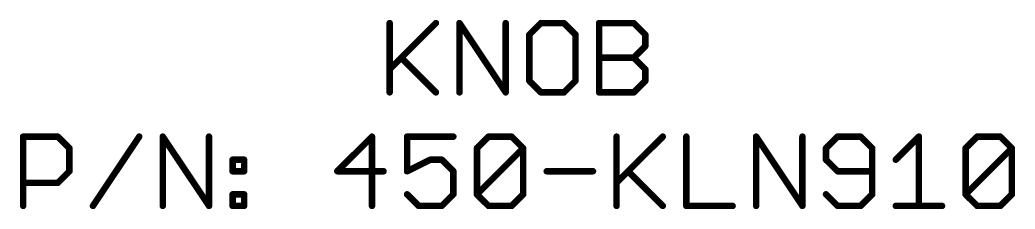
# Model space of a CAD drawing. Extents: x 0 to 426, y 0 to 160.
# Drawn here: x 403.13 to 426.47, y 77.78 to 82.22 of the extents above; entities that cross this region are included whole.
import ezdxf

# ---------------------------------------------------------------- set-up
doc = ezdxf.new("R2010")
doc.units = 0
doc.header["$MEASUREMENT"] = 0
doc.layers.add('20', color=7, linetype='CONTINUOUS')

msp = doc.modelspace()

# ---------------------------------------------------------------- linework, layer by layer
at = {"layer": '20', "const_width": 0.1524}
for points in [[(411.8019, 82.1477), (411.8019, 80.5207)], [(411.8019, 81.063), (412.8865, 82.1477)], [(413.439, 80.5207), (413.439, 82.1477)], [(413.439, 82.1477), (414.5237, 80.5207)], [(414.5237, 80.5207), (414.5237, 82.1477)], [(415.3474, 82.1477), (415.0762, 81.8765)], [(415.8897, 82.1477), (415.3474, 82.1477)], [(416.1609, 81.8765), (415.8897, 82.1477)], [(416.7134, 80.5207), (416.7134, 82.1477)], [(416.7134, 82.1477), (417.5268, 82.1477)], [(417.5268, 82.1477), (417.798, 81.8765)], [(415.0762, 81.8765), (415.0762, 80.7919)], [(416.1609, 80.7919), (416.1609, 81.8765)], [(417.798, 81.8765), (417.798, 81.6054)], [(417.798, 81.6054), (417.5268, 81.3342)], [(412.073, 81.3342), (412.8865, 80.5207)], [(416.7134, 81.3342), (417.5268, 81.3342)], [(417.5268, 81.3342), (417.798, 81.063)], [(417.798, 81.063), (417.798, 80.7919)], [(415.0762, 80.7919), (415.3474, 80.5207)], [(415.8897, 80.5207), (416.1609, 80.7919)], [(417.798, 80.7919), (417.5268, 80.5207)], [(415.3474, 80.5207), (415.8897, 80.5207)], [(417.5268, 80.5207), (416.7134, 80.5207)], [(403.2068, 77.8537), (403.2068, 79.4807)], [(403.2068, 79.4807), (404.0203, 79.4807)], [(404.0203, 79.4807), (404.2915, 79.2095)], [(404.844, 77.8537), (405.9286, 79.4807)], [(406.4811, 77.8537), (406.4811, 79.4807)], [(406.4811, 79.4807), (407.5658, 77.8537)], [(407.5658, 77.8537), (407.5658, 79.4807)], [(411.3875, 79.4807), (410.574, 78.6672)], [(411.3875, 77.8537), (411.3875, 79.4807)], [(413.2958, 79.4807), (412.2112, 79.4807)], [(412.2112, 79.4807), (412.2112, 78.6672)], [(413.8483, 79.2095), (414.1195, 79.4807)], [(414.1195, 79.4807), (414.6618, 79.4807)], [(414.6618, 79.4807), (414.933, 79.2095)], [(417.1226, 79.4807), (417.1226, 77.8537)], [(417.1226, 78.396), (418.2073, 79.4807)], [(418.7598, 79.4807), (418.7598, 77.8537)], [(420.3969, 77.8537), (420.3969, 79.4807)], [(420.3969, 79.4807), (421.4816, 77.8537)], [(421.4816, 77.8537), (421.4816, 79.4807)], [(422.3053, 79.4807), (422.0341, 79.2095)], [(422.8476, 79.4807), (422.3053, 79.4807)], [(423.1188, 79.2095), (422.8476, 79.4807)], [(423.6713, 78.9384), (424.2136, 79.4807)], [(424.2136, 79.4807), (424.2136, 77.8537)], [(425.3084, 79.2095), (425.5796, 79.4807)], [(425.5796, 79.4807), (426.1219, 79.4807)], [(426.1219, 79.4807), (426.3931, 79.2095)], [(404.2915, 79.2095), (404.2915, 78.6672)], [(413.8483, 78.1249), (413.8483, 79.2095)], [(413.8483, 78.1249), (414.933, 79.2095)], [(414.933, 79.2095), (414.933, 78.1249)], [(422.0341, 79.2095), (422.0341, 78.9384)], [(423.1188, 78.1249), (423.1188, 79.2095)], [(425.3084, 78.1249), (425.3084, 79.2095)], [(425.3084, 78.1249), (426.3931, 79.2095)], [(426.3931, 79.2095), (426.3931, 78.1249)], [(408.1183, 78.9384), (408.3894, 78.9384)], [(408.1183, 78.6672), (408.1183, 78.9384)], [(408.3894, 78.9384), (408.3894, 78.6672)], [(412.2112, 78.6672), (412.7535, 78.9384)], [(412.7535, 78.9384), (413.0247, 78.9384)], [(413.0247, 78.9384), (413.2958, 78.6672)], [(422.0341, 78.9384), (422.3053, 78.6672)], [(404.2915, 78.6672), (404.0203, 78.396)], [(408.3894, 78.6672), (408.1183, 78.6672)], [(410.574, 78.6672), (411.6587, 78.6672)], [(413.2958, 78.6672), (413.2958, 78.1249)], [(415.4855, 78.6672), (416.5701, 78.6672)], [(417.3938, 78.6672), (418.2073, 77.8537)], [(422.3053, 78.6672), (423.1188, 78.6672)], [(404.0203, 78.396), (403.2068, 78.396)], [(408.1183, 78.1249), (408.3894, 78.1249)], [(408.1183, 77.8537), (408.1183, 78.1249)], [(408.3894, 78.1249), (408.3894, 77.8537)], [(412.4823, 77.8537), (412.2112, 78.1249)], [(413.2958, 78.1249), (413.0247, 77.8537)], [(414.1195, 77.8537), (413.8483, 78.1249)], [(414.933, 78.1249), (414.6618, 77.8537)], [(422.0341, 78.1249), (422.3053, 77.8537)], [(422.8476, 77.8537), (423.1188, 78.1249)], [(425.5796, 77.8537), (425.3084, 78.1249)], [(426.3931, 78.1249), (426.1219, 77.8537)], [(408.3894, 77.8537), (408.1183, 77.8537)], [(413.0247, 77.8537), (412.4823, 77.8537)], [(414.6618, 77.8537), (414.1195, 77.8537)], [(418.7598, 77.8537), (419.8444, 77.8537)], [(422.3053, 77.8537), (422.8476, 77.8537)], [(423.6713, 77.8537), (424.7559, 77.8537)], [(426.1219, 77.8537), (425.5796, 77.8537)]]:
    msp.add_lwpolyline(points, dxfattribs=at)
at = {"layer": '20', "const_width": 0.0762}
for points in [[(411.84, 82.1477, 1), (411.7638, 82.1477)], [(412.9135, 82.1207, 1), (412.8596, 82.1746)], [(413.4771, 82.1477, 1), (413.4009, 82.1477)], [(413.4707, 82.1688, 1), (413.4073, 82.1266)], [(414.5618, 82.1477, 1), (414.4856, 82.1477)], [(415.3474, 82.1858, 1), (415.3474, 82.1096)], [(415.3743, 82.1207, 1), (415.3204, 82.1746)], [(415.9166, 82.1746, 1), (415.8628, 82.1207)], [(415.8897, 82.1096, 1), (415.8897, 82.1858)], [(416.7515, 82.1477, 1), (416.6753, 82.1477)], [(416.7134, 82.1858, 1), (416.7134, 82.1096)], [(417.5538, 82.1746, 1), (417.4999, 82.1207)], [(417.5268, 82.1096, 1), (417.5268, 82.1858)], [(415.1143, 81.8765, 1), (415.0381, 81.8765)], [(415.0493, 81.9035, 1), (415.1031, 81.8496)], [(416.199, 81.8765, 1), (416.1228, 81.8765)], [(416.1339, 81.8496, 1), (416.1878, 81.9035)], [(417.8361, 81.8765, 1), (417.7599, 81.8765)], [(417.7711, 81.8496, 1), (417.825, 81.9035)], [(417.7599, 81.6054, 1), (417.8361, 81.6054)], [(417.825, 81.5784, 1), (417.7711, 81.6323)], [(412.1, 81.3611, 1), (412.0461, 81.3073)], [(416.7134, 81.3723, 1), (416.7134, 81.2961)], [(417.5538, 81.3611, 1), (417.4999, 81.3073)], [(417.4999, 81.3611, 1), (417.5538, 81.3073)], [(417.5268, 81.2961, 1), (417.5268, 81.3723)], [(411.7749, 81.09, 1), (411.8288, 81.0361)], [(417.8361, 81.063, 1), (417.7599, 81.063)], [(417.7711, 81.0361, 1), (417.825, 81.09)], [(415.1031, 80.8188, 1), (415.0493, 80.7649)], [(415.0381, 80.7919, 1), (415.1143, 80.7919)], [(416.1228, 80.7919, 1), (416.199, 80.7919)], [(416.1878, 80.7649, 1), (416.1339, 80.8188)], [(417.7599, 80.7919, 1), (417.8361, 80.7919)], [(417.825, 80.7649, 1), (417.7711, 80.8188)], [(411.7638, 80.5207, 1), (411.84, 80.5207)], [(412.8596, 80.4938, 1), (412.9135, 80.5476)], [(413.4009, 80.5207, 1), (413.4771, 80.5207)], [(414.4856, 80.5207, 1), (414.5618, 80.5207)], [(414.492, 80.4996, 1), (414.5554, 80.5418)], [(415.3474, 80.5588, 1), (415.3474, 80.4826)], [(415.3204, 80.4938, 1), (415.3743, 80.5476)], [(415.8628, 80.5476, 1), (415.9166, 80.4938)], [(415.8897, 80.4826, 1), (415.8897, 80.5588)], [(416.7134, 80.5588, 1), (416.7134, 80.4826)], [(416.6753, 80.5207, 1), (416.7515, 80.5207)], [(417.4999, 80.5476, 1), (417.5538, 80.4938)], [(417.5268, 80.4826, 1), (417.5268, 80.5588)], [(403.2449, 79.4807, 1), (403.1687, 79.4807)], [(403.2068, 79.5188, 1), (403.2068, 79.4426)], [(404.0472, 79.5076, 1), (403.9934, 79.4537)], [(404.0203, 79.4426, 1), (404.0203, 79.5188)], [(405.9603, 79.4596, 1), (405.8969, 79.5018)], [(406.5192, 79.4807, 1), (406.443, 79.4807)], [(406.5128, 79.5018, 1), (406.4494, 79.4596)], [(407.6039, 79.4807, 1), (407.5277, 79.4807)], [(411.4256, 79.4807, 1), (411.3494, 79.4807)], [(411.4144, 79.4537, 1), (411.3606, 79.5076)], [(412.2112, 79.5188, 1), (412.2112, 79.4426)], [(412.2493, 79.4807, 1), (412.1731, 79.4807)], [(413.2958, 79.4426, 1), (413.2958, 79.5188)], [(414.1195, 79.5188, 1), (414.1195, 79.4426)], [(414.1464, 79.4537, 1), (414.0925, 79.5076)], [(414.6887, 79.5076, 1), (414.6349, 79.4537)], [(414.6618, 79.4426, 1), (414.6618, 79.5188)], [(417.1607, 79.4807, 1), (417.0845, 79.4807)], [(418.2342, 79.4537, 1), (418.1803, 79.5076)], [(418.7979, 79.4807, 1), (418.7217, 79.4807)], [(420.435, 79.4807, 1), (420.3588, 79.4807)], [(420.4286, 79.5018, 1), (420.3652, 79.4596)], [(421.5197, 79.4807, 1), (421.4435, 79.4807)], [(422.3053, 79.5188, 1), (422.3053, 79.4426)], [(422.3322, 79.4537, 1), (422.2783, 79.5076)], [(422.8745, 79.5076, 1), (422.8206, 79.4537)], [(422.8476, 79.4426, 1), (422.8476, 79.5188)], [(424.2517, 79.4807, 1), (424.1755, 79.4807)], [(424.2405, 79.4537, 1), (424.1866, 79.5076)], [(425.5796, 79.5188, 1), (425.5796, 79.4426)], [(425.6065, 79.4537, 1), (425.5526, 79.5076)], [(426.1488, 79.5076, 1), (426.095, 79.4537)], [(426.1219, 79.4426, 1), (426.1219, 79.5188)], [(404.3296, 79.2095, 1), (404.2534, 79.2095)], [(404.2645, 79.1826, 1), (404.3184, 79.2365)], [(413.8864, 79.2095, 1), (413.8102, 79.2095)], [(413.8214, 79.2365, 1), (413.8753, 79.1826)], [(414.9711, 79.2095, 1), (414.8949, 79.2095)], [(414.9599, 79.1826, 1), (414.906, 79.2365)], [(414.906, 79.1826, 1), (414.9599, 79.2365)], [(422.0722, 79.2095, 1), (421.996, 79.2095)], [(422.0072, 79.2365, 1), (422.061, 79.1826)], [(423.1569, 79.2095, 1), (423.0807, 79.2095)], [(423.0918, 79.1826, 1), (423.1457, 79.2365)], [(425.3465, 79.2095, 1), (425.2703, 79.2095)], [(425.2815, 79.2365, 1), (425.3353, 79.1826)], [(426.4312, 79.2095, 1), (426.355, 79.2095)], [(426.42, 79.1826, 1), (426.3661, 79.2365)], [(426.3661, 79.1826, 1), (426.42, 79.2365)], [(408.1183, 78.9765, 1), (408.1183, 78.9003)], [(408.1564, 78.9384, 1), (408.0802, 78.9384)], [(408.4275, 78.9384, 1), (408.3513, 78.9384)], [(408.3894, 78.9003, 1), (408.3894, 78.9765)], [(412.7535, 78.9765, 1), (412.7535, 78.9003)], [(412.7705, 78.9043, 1), (412.7364, 78.9724)], [(413.0516, 78.9653, 1), (412.9977, 78.9114)], [(413.0247, 78.9003, 1), (413.0247, 78.9765)], [(422.061, 78.9653, 1), (422.0072, 78.9114)], [(421.996, 78.9384, 1), (422.0722, 78.9384)], [(423.6443, 78.9653, 1), (423.6982, 78.9114)], [(404.2534, 78.6672, 1), (404.3296, 78.6672)], [(404.3184, 78.6403, 1), (404.2645, 78.6941)], [(408.1183, 78.7053, 1), (408.1183, 78.6291)], [(408.0802, 78.6672, 1), (408.1564, 78.6672)], [(408.3513, 78.6672, 1), (408.4275, 78.6672)], [(408.3894, 78.6291, 1), (408.3894, 78.7053)], [(410.574, 78.7053, 1), (410.574, 78.6291)], [(410.5471, 78.6941, 1), (410.6009, 78.6403)], [(411.6587, 78.6291, 1), (411.6587, 78.7053)], [(412.1941, 78.7013, 1), (412.2282, 78.6331)], [(412.1731, 78.6672, 1), (412.2493, 78.6672)], [(413.3339, 78.6672, 1), (413.2577, 78.6672)], [(413.2689, 78.6403, 1), (413.3228, 78.6941)], [(415.4855, 78.7053, 1), (415.4855, 78.6291)], [(416.5701, 78.6291, 1), (416.5701, 78.7053)], [(417.4207, 78.6941, 1), (417.3668, 78.6403)], [(422.3053, 78.7053, 1), (422.3053, 78.6291)], [(422.2783, 78.6403, 1), (422.3322, 78.6941)], [(423.1188, 78.6291, 1), (423.1188, 78.7053)], [(403.2068, 78.4341, 1), (403.2068, 78.3579)], [(403.9933, 78.423, 1), (404.0472, 78.3691)], [(404.0203, 78.3579, 1), (404.0203, 78.4341)], [(417.0957, 78.423, 1), (417.1496, 78.3691)], [(408.1183, 78.163, 1), (408.1183, 78.0868)], [(408.1564, 78.1249, 1), (408.0802, 78.1249)], [(408.4275, 78.1249, 1), (408.3513, 78.1249)], [(408.3894, 78.0868, 1), (408.3894, 78.163)], [(412.2381, 78.1518, 1), (412.1842, 78.0979)], [(413.3228, 78.0979, 1), (413.2689, 78.1518)], [(413.8753, 78.1518, 1), (413.8214, 78.0979)], [(413.8214, 78.1518, 1), (413.8753, 78.0979)], [(414.9599, 78.0979, 1), (414.906, 78.1518)], [(422.061, 78.1518, 1), (422.0072, 78.0979)], [(423.1457, 78.0979, 1), (423.0918, 78.1518)], [(425.3353, 78.1518, 1), (425.2815, 78.0979)], [(425.2815, 78.1518, 1), (425.3353, 78.0979)], [(426.42, 78.0979, 1), (426.3661, 78.1518)], [(413.2577, 78.1249, 1), (413.3339, 78.1249)], [(413.8102, 78.1249, 1), (413.8864, 78.1249)], [(414.8949, 78.1249, 1), (414.9711, 78.1249)], [(423.0807, 78.1249, 1), (423.1569, 78.1249)], [(425.2703, 78.1249, 1), (425.3465, 78.1249)], [(426.355, 78.1249, 1), (426.4312, 78.1249)], [(403.1687, 77.8537, 1), (403.2449, 77.8537)], [(404.8123, 77.8748, 1), (404.8757, 77.8326)], [(406.443, 77.8537, 1), (406.5192, 77.8537)], [(407.5277, 77.8537, 1), (407.6039, 77.8537)], [(407.5341, 77.8326, 1), (407.5975, 77.8748)], [(408.1183, 77.8918, 1), (408.1183, 77.8156)], [(408.0802, 77.8537, 1), (408.1564, 77.8537)], [(408.3513, 77.8537, 1), (408.4275, 77.8537)], [(408.3894, 77.8156, 1), (408.3894, 77.8918)], [(411.3494, 77.8537, 1), (411.4256, 77.8537)], [(412.4823, 77.8918, 1), (412.4823, 77.8156)], [(412.4554, 77.8268, 1), (412.5093, 77.8806)], [(412.9977, 77.8806, 1), (413.0516, 77.8268)], [(413.0247, 77.8156, 1), (413.0247, 77.8918)], [(414.1195, 77.8918, 1), (414.1195, 77.8156)], [(414.0925, 77.8268, 1), (414.1464, 77.8806)], [(414.6349, 77.8806, 1), (414.6887, 77.8268)], [(414.6618, 77.8156, 1), (414.6618, 77.8918)], [(417.0845, 77.8537, 1), (417.1607, 77.8537)], [(418.1803, 77.8268, 1), (418.2342, 77.8806)], [(418.7598, 77.8918, 1), (418.7598, 77.8156)], [(418.7217, 77.8537, 1), (418.7979, 77.8537)], [(419.8444, 77.8156, 1), (419.8444, 77.8918)], [(420.3588, 77.8537, 1), (420.435, 77.8537)], [(421.4435, 77.8537, 1), (421.5197, 77.8537)], [(421.4499, 77.8326, 1), (421.5133, 77.8748)], [(422.3053, 77.8918, 1), (422.3053, 77.8156)], [(422.2783, 77.8268, 1), (422.3322, 77.8806)], [(422.8206, 77.8806, 1), (422.8745, 77.8268)], [(422.8476, 77.8156, 1), (422.8476, 77.8918)], [(423.6713, 77.8918, 1), (423.6713, 77.8156)], [(424.1755, 77.8537, 1), (424.2517, 77.8537)], [(424.7559, 77.8156, 1), (424.7559, 77.8918)], [(425.5796, 77.8918, 1), (425.5796, 77.8156)], [(425.5526, 77.8268, 1), (425.6065, 77.8806)], [(426.095, 77.8806, 1), (426.1488, 77.8268)], [(426.1219, 77.8156, 1), (426.1219, 77.8918)]]:
    msp.add_lwpolyline(points, format="xyb", dxfattribs=at)

doc.saveas('drawing.dxf')
